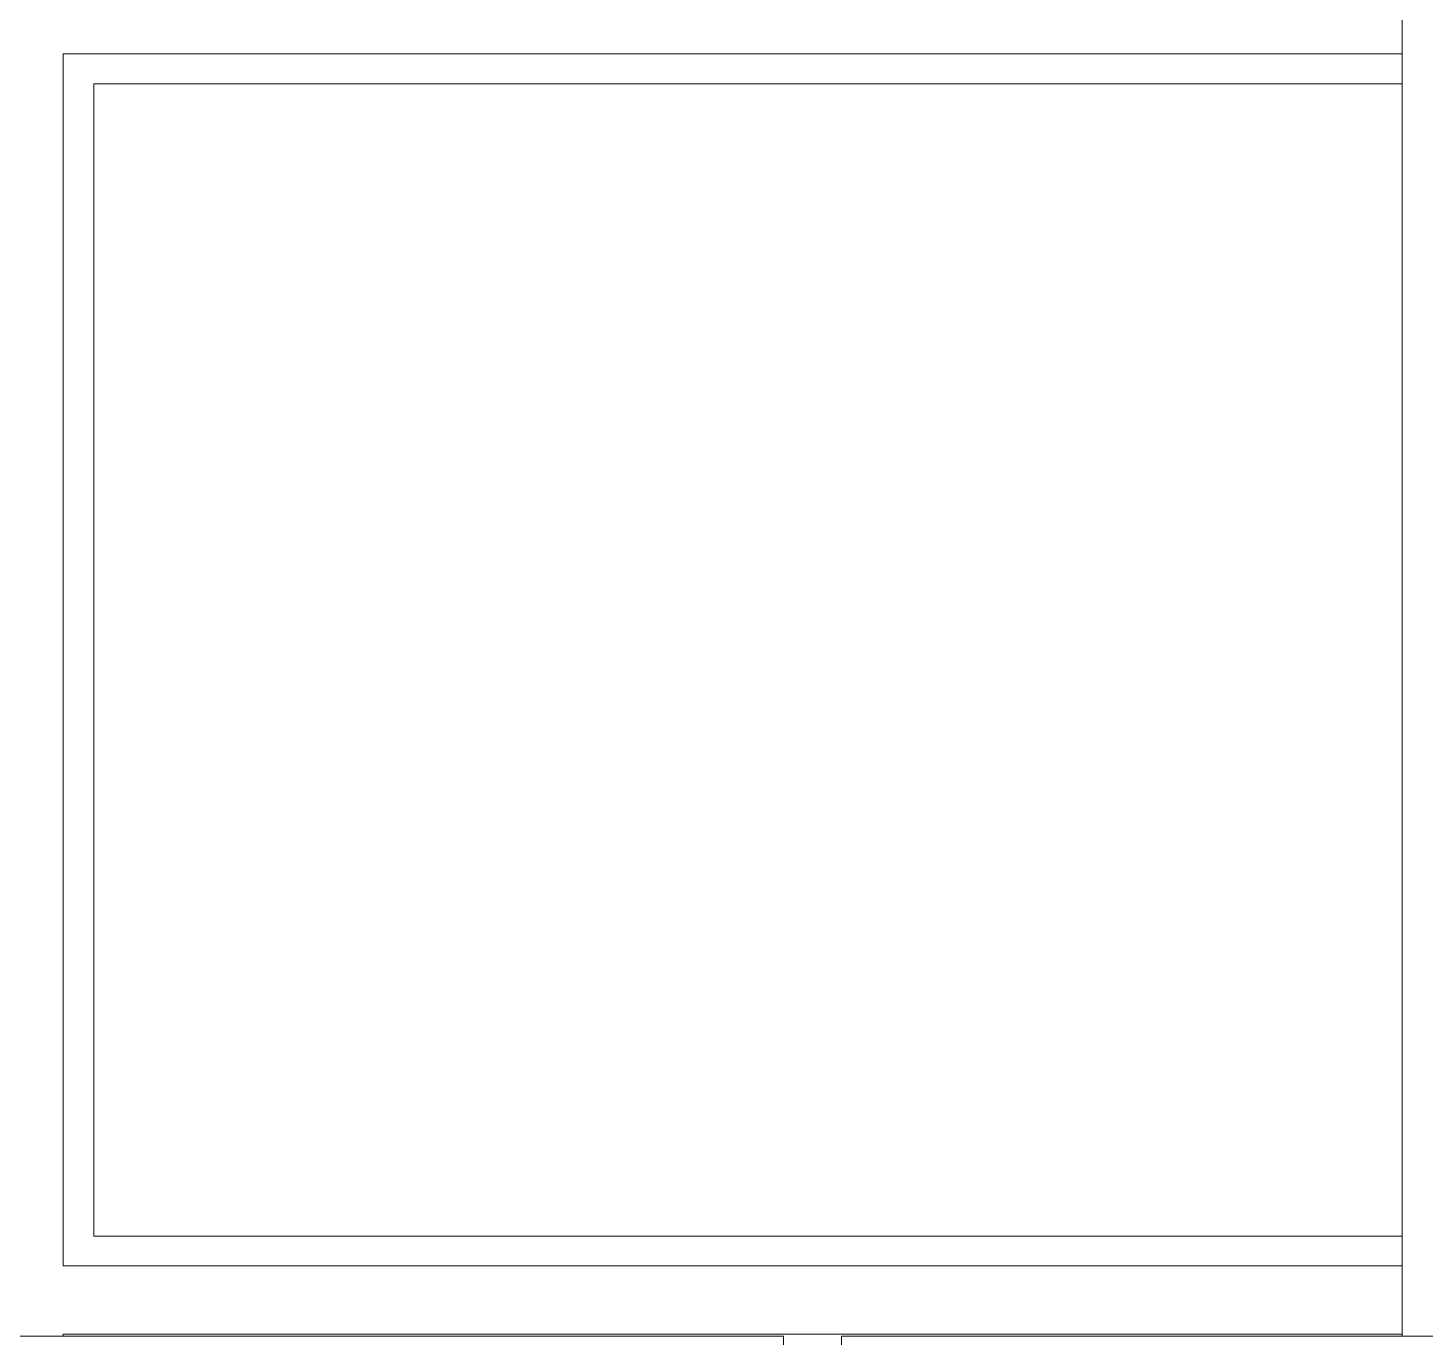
# Model space of a CAD drawing. Header units: inches. Extents: x 137851 to 141026, y -21374 to -19129.
# Drawn here: x 139162.64 to 139174.07, y -20216.71 to -20206 of the extents above; entities that cross this region are included whole.
import ezdxf

# ---------------------------------------------------------------- set-up
doc = ezdxf.new("R2010")
doc.units = ezdxf.units.IN
doc.header["$LTSCALE"] = 0.5
doc.header["$MEASUREMENT"] = 0
doc.layers.add('window', color=4, linetype='Continuous', lineweight=13)

msp = doc.modelspace()

# ---------------------------------------------------------------- linework, layer by layer
at = {"layer": 'window'}
for p, q in [((139173.882, -20216.707), (139173.882, -20175.028)), ((139162.927, -20216.132), (139162.927, -20206.214)), ((139162.927, -20206.214), (139173.882, -20206.214)), ((139163.179, -20206.459), (139163.179, -20215.888)), ((139163.179, -20206.459), (139173.882, -20206.459)), ((139163.179, -20215.888), (139173.882, -20215.888)), ((139173.882, -20216.132), (139162.927, -20216.132)), ((139127.824, -20216.707), (139168.822, -20216.707)), ((139162.927, -20216.707), (139162.927, -20216.691)), ((139162.927, -20216.691), (139173.882, -20216.691)), ((139168.822, -20216.707), (139168.822, -20248.714)), ((139169.295, -20216.707), (139211.447, -20216.707)), ((139169.295, -20248.714), (139169.295, -20216.707))]:
    msp.add_line(p, q, dxfattribs=at)

doc.saveas('drawing.dxf')
